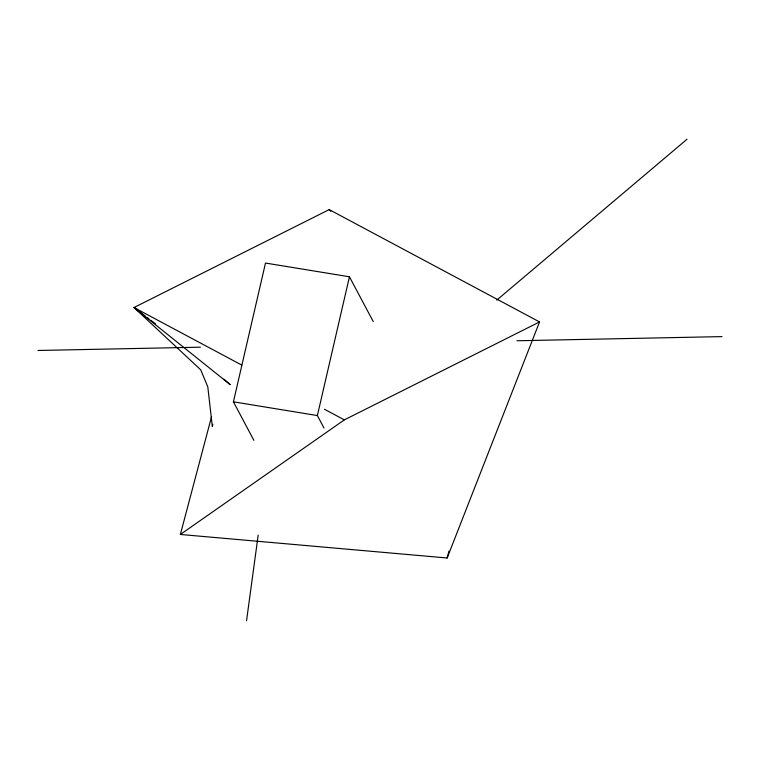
<?xml version="1.0" encoding="UTF-8"?>
<svg xmlns="http://www.w3.org/2000/svg" width="760" height="760" viewBox="0 0 760 760"><rect width="100%" height="100%" fill="white"/><g stroke="black" fill="none" stroke-linecap="round" stroke-linejoin="round"><path stroke-width="1.14" d="M246.544 620.758L258.181 535.125M212.828 424.251L212.334 426.569L207.812 386.945L200.735 369.835L133.998 307.534L329.203 209.598L539.553 321.936L447.155 557.992L180.376 534.461L211.565 416.632M253.887 440.344L233.415 401.822L265.497 263.055L349.448 276.783L373.236 321.556M324.016 428.051L317.376 415.558L349.448 276.783M447.155 557.992L448.97 551.133M496.774 300.115L687.021 139.241M180.376 534.461L344.337 419.872L539.553 321.936M38 350.474L200.402 347.187M516.914 340.765L722 336.604M233.415 401.822L317.376 415.558M241.784 365.104L133.998 307.534L230.223 384.655L223.982 379.202M324.453 409.25L344.337 419.872M137.075 309.301L133.998 307.534L145.179 316.008M147.05 317.423L148.912 318.829M150.774 320.245L155.439 323.779M329.203 209.598L330.828 211.327"/></g></svg>
